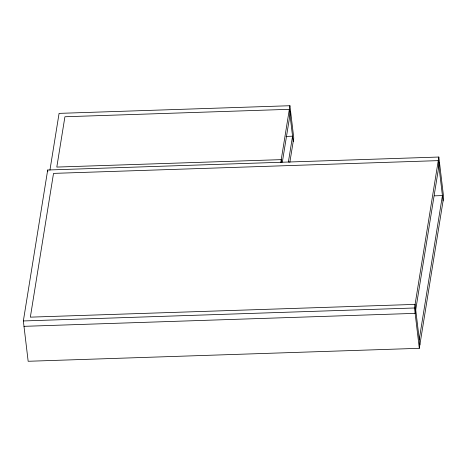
<?xml version="1.0" encoding="UTF-8"?>
<svg xmlns="http://www.w3.org/2000/svg" width="467" height="467" viewBox="0 0 467 467"><rect width="100%" height="100%" fill="white"/><g stroke="black" fill="none" stroke-linecap="round" stroke-linejoin="round"><path stroke-width="0.7" d="M23.35 320.957L47.692 170.006L438.84 157.035L443.65 197.354L419.308 348.312L28.16 361.277L23.35 320.957L414.503 307.992L438.84 157.035M49.928 170.163L59.081 113.376L289.925 105.723L293.772 137.975L289.832 162.417M280.772 162.51L289.925 105.723M282.337 162.131L290.567 111.099M288.378 162.072L292.552 136.195L285.997 136.411M439.482 162.411L415.145 313.363L23.992 326.334M419.249 339.34L442.43 195.574L434.415 195.842M443.072 200.95L438.262 160.63L53.524 173.385L30.343 317.151L415.081 304.396L419.891 344.716M414.503 307.992L419.308 348.312M293.194 141.571L289.347 109.313L64.919 116.756L56.805 167.075L281.233 159.632L281.554 162.323M47.692 170.006L47.85 171.348"/></g></svg>
